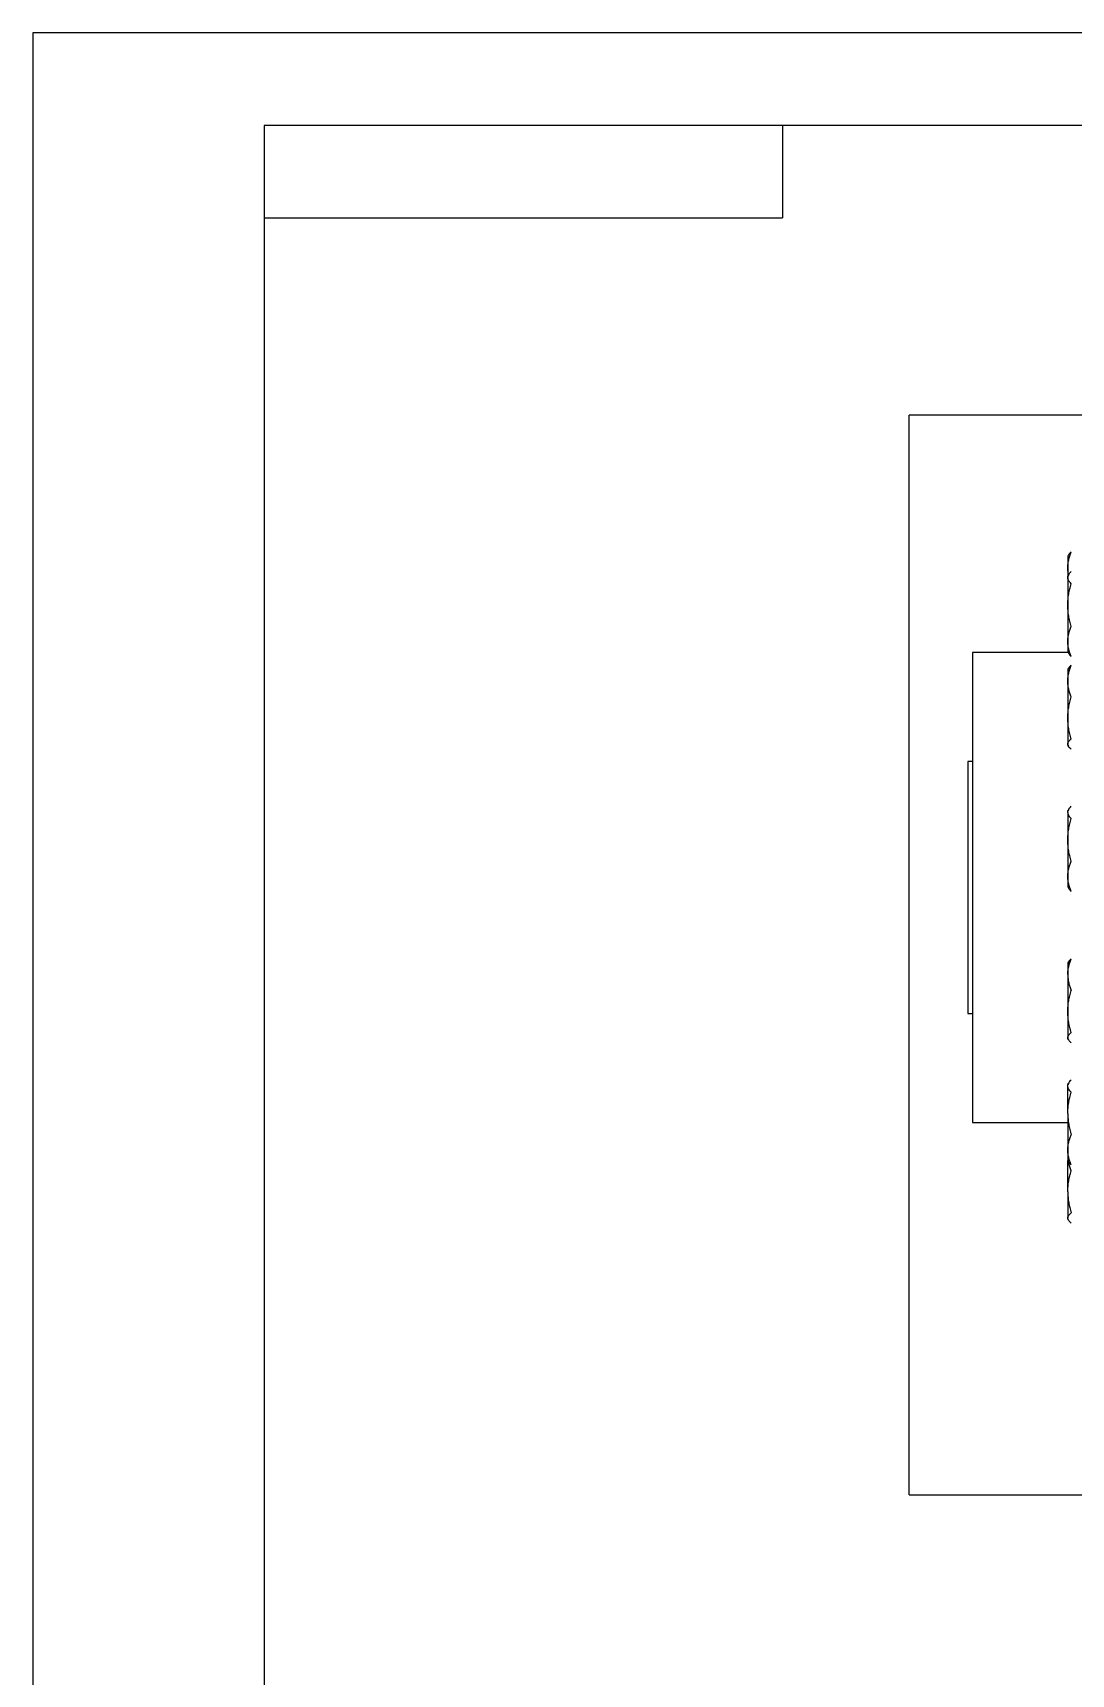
# Model space of a CAD drawing. Header units: millimetres. Extents: x 0 to 2970, y 0 to 2245.
# Drawn here: x 0 to 561, y 1213 to 2100 of the extents above; entities that cross this region are included whole.
import ezdxf

# ---------------------------------------------------------------- set-up
doc = ezdxf.new("R2010")
doc.units = ezdxf.units.MM
doc.layers.add('1', color=7, linetype='Continuous', true_color=0xffffff)
doc.layers.add('170', color=7, linetype='Continuous', true_color=0xffffff)
doc.styles.add('chinesef_fs', font='仿宋')

msp = doc.modelspace()

# ---------------------------------------------------------------- linework, layer by layer
at = {"layer": '1', "color": 7, "linetype": 'Continuous', "lineweight": 18}
for p, q in [((559.59, 1817.91), (559.23, 1817.29)), ((559.23, 1817.29), (559.23, 1810.92)), ((559.23, 1810.92), (559.23, 1806.48)), ((559.74, 1807.36), (559.23, 1806.48)), ((559.23, 1805.64), (559.23, 1806.48)), ((559.23, 1805.64), (559.23, 1790.79)), ((559.23, 1790.79), (559.23, 1771.12)), ((559.41, 1765.16), (507.73, 1765.16)), ((507.73, 1765.16), (507.73, 1520.82)), ((507.73, 1765.16), (507.73, 1520.82)), ((559.23, 1771.12), (559.23, 1765.48)), ((559.23, 1765.48), (559.74, 1764.6)), ((559.23, 1765.48), (559.23, 1765.16)), ((559.57, 1756.65), (559.23, 1756.06)), ((559.23, 1756.06), (559.23, 1749.69)), ((559.23, 1749.69), (559.23, 1729.76)), ((559.23, 1729.76), (559.23, 1715.63)), ((559.23, 1715.06), (559.23, 1715.63)), ((559.23, 1715.06), (559.57, 1714.47)), ((507.73, 1706.16), (505.23, 1706.16)), ((505.23, 1706.16), (505.23, 1575.33)), ((559.73, 1680.42), (559.23, 1679.54)), ((559.23, 1678.7), (559.23, 1679.54)), ((559.23, 1678.7), (559.23, 1663.85)), ((559.23, 1663.85), (559.23, 1644.19)), ((559.23, 1644.19), (559.23, 1638.54)), ((559.23, 1638.54), (559.73, 1637.67)), ((559.59, 1598.05), (559.23, 1597.43)), ((559.23, 1597.43), (559.23, 1591.06)), ((559.23, 1591.06), (559.23, 1571.13)), ((505.23, 1575.33), (505.23, 1570.16)), ((505.23, 1570.16), (507.73, 1570.16)), ((559.23, 1571.13), (559.23, 1557)), ((559.23, 1556.43), (559.23, 1557)), ((559.23, 1556.43), (559.59, 1555.81)), ((559.74, 1532.6), (559.23, 1531.72)), ((559.23, 1530.88), (559.23, 1531.72)), ((559.23, 1516.03), (559.23, 1530.88)), ((507.73, 1520.82), (507.73, 1511.16)), ((507.73, 1520.82), (507.73, 1511.16)), ((507.73, 1511.16), (559.23, 1511.16)), ((559.23, 1516.03), (559.23, 1496.37)), ((559.23, 1496.37), (559.23, 1490.72)), ((559.23, 1490.72), (559.74, 1489.84)), ((559.23, 1473.73), (559.23, 1490.72)), ((559.23, 1473.73), (559.23, 1459.6)), ((559.23, 1459.03), (559.23, 1459.6)), ((559.23, 1459.03), (559.59, 1458.41))]:
    msp.add_line(p, q, dxfattribs=at)
for points, knots in [([(559.23, 1810.92), (559.23, 1811.1), (559.23, 1811.28), (559.24, 1811.55), (559.24, 1811.65), (559.25, 1811.83), (559.27, 1812.28), (559.31, 1812.74), (559.44, 1813.82), (559.56, 1814.54), (559.88, 1815.97), (560.08, 1816.68), (560.53, 1818.09), (560.78, 1818.79), (561.06, 1819.49)], [0, 0, 0, 0, 0.0625, 0.0625, 0.09375, 0.09375, 0.125, 0.25, 0.25, 0.5, 0.5, 0.75, 0.75, 1, 1, 1, 1]), ([(561.06, 1819.49), (560.78, 1819.27), (560.52, 1819.04), (560.07, 1818.58), (559.88, 1818.35), (559.67, 1818.04), (559.61, 1817.96), (559.57, 1817.88)], [0, 0, 0, 0, 0.426564, 0.426564, 0.853129, 0.853129, 1, 1, 1, 1]), ([(559.55, 1807.4), (559.47, 1807.85), (559.41, 1808.29), (559.31, 1809.1), (559.28, 1809.46), (559.24, 1810.19), (559.23, 1810.55), (559.23, 1810.92)], [0, 0, 0, 0, 0.38243, 0.38243, 0.691215, 0.691215, 1, 1, 1, 1]), ([(559.23, 1805.64), (559.23, 1805.71), (559.23, 1805.78), (559.24, 1805.89), (559.24, 1805.93), (559.25, 1806), (559.27, 1806.17), (559.31, 1806.35), (559.44, 1806.78), (559.56, 1807.06), (559.88, 1807.61), (560.08, 1807.89), (560.53, 1808.44), (560.78, 1808.72), (561.06, 1808.99)], [0, 0, 0, 0, 0.0625, 0.0625, 0.09375, 0.09375, 0.125, 0.25, 0.25, 0.5, 0.5, 0.75, 0.75, 1, 1, 1, 1]), ([(561.06, 1802.29), (560.78, 1802.57), (560.52, 1802.84), (560.07, 1803.39), (559.88, 1803.67), (559.56, 1804.23), (559.44, 1804.51), (559.31, 1804.93), (559.28, 1805.07), (559.24, 1805.36), (559.23, 1805.5), (559.23, 1805.64)], [0, 0, 0, 0, 0.25, 0.25, 0.5, 0.5, 0.75, 0.75, 0.875, 0.875, 1, 1, 1, 1]), ([(559.23, 1790.79), (559.23, 1791.03), (559.23, 1791.28), (559.24, 1791.64), (559.24, 1791.76), (559.25, 1792.01), (559.27, 1792.62), (559.31, 1793.23), (559.44, 1794.68), (559.56, 1795.65), (559.88, 1797.56), (560.08, 1798.52), (560.53, 1800.41), (560.78, 1801.35), (561.06, 1802.29)], [0, 0, 0, 0, 0.0625, 0.0625, 0.09375, 0.09375, 0.125, 0.25, 0.25, 0.5, 0.5, 0.75, 0.75, 1, 1, 1, 1]), ([(561.06, 1779.28), (560.78, 1780.22), (560.52, 1781.17), (560.07, 1783.06), (559.88, 1784.02), (559.56, 1785.93), (559.44, 1786.9), (559.31, 1788.35), (559.28, 1788.83), (559.24, 1789.81), (559.23, 1790.3), (559.23, 1790.79)], [0, 0, 0, 0, 0.25, 0.25, 0.5, 0.5, 0.75, 0.75, 0.875, 0.875, 1, 1, 1, 1]), ([(559.23, 1771.12), (559.23, 1771.47), (559.25, 1772.16), (559.31, 1772.85), (559.36, 1773.29), (559.38, 1773.37), (559.4, 1773.55), (559.44, 1773.81), (559.54, 1774.41), (559.64, 1774.92), (559.89, 1775.94), (560.08, 1776.62), (560.53, 1777.96), (560.78, 1778.62), (561.06, 1779.28)], [0, 0, 0, 0, 0.125, 0.25, 0.25, 0.28125, 0.28125, 0.3125, 0.375, 0.5, 0.5, 0.75, 0.75, 1, 1, 1, 1]), ([(561.06, 1762.97), (560.78, 1763.63), (560.53, 1764.3), (560.27, 1765.06), (560.24, 1765.15), (560.19, 1765.32), (560.11, 1765.57), (559.93, 1766.16), (559.8, 1766.67), (559.56, 1767.7), (559.44, 1768.38), (559.31, 1769.41), (559.28, 1769.75), (559.24, 1770.44), (559.23, 1770.78), (559.23, 1771.12)], [0, 0, 0, 0, 0.25, 0.25, 0.28125, 0.28125, 0.3125, 0.375, 0.5, 0.5, 0.75, 0.75, 0.875, 0.875, 1, 1, 1, 1]), ([(559.23, 1749.69), (559.23, 1749.87), (559.23, 1750.05), (559.24, 1750.33), (559.24, 1750.42), (559.25, 1750.6), (559.27, 1751.05), (559.31, 1751.51), (559.44, 1752.59), (559.56, 1753.31), (559.88, 1754.74), (560.08, 1755.45), (560.53, 1756.86), (560.78, 1757.56), (561.06, 1758.26)], [0, 0, 0, 0, 0.0625, 0.0625, 0.09375, 0.09375, 0.125, 0.25, 0.25, 0.5, 0.5, 0.75, 0.75, 1, 1, 1, 1]), ([(559.56, 1756.64), (559.61, 1756.73), (559.67, 1756.81), (559.89, 1757.13), (560.08, 1757.36), (560.53, 1757.81), (560.78, 1758.04), (561.06, 1758.26)], [0, 0, 0, 0, 0.154669, 0.154669, 0.577335, 0.577335, 1, 1, 1, 1]), ([(559.73, 1764.6), (559.89, 1764.33), (560.08, 1764.06), (560.53, 1763.51), (560.78, 1763.24), (561.06, 1762.97)], [0, 0, 0, 0, 0.494423, 0.494423, 1, 1, 1, 1]), ([(561.06, 1741.11), (560.78, 1741.81), (560.52, 1742.52), (560.07, 1743.93), (559.88, 1744.64), (559.56, 1746.07), (559.44, 1746.79), (559.31, 1747.87), (559.28, 1748.23), (559.24, 1748.96), (559.23, 1749.32), (559.23, 1749.69)], [0, 0, 0, 0, 0.25, 0.25, 0.5, 0.5, 0.75, 0.75, 0.875, 0.875, 1, 1, 1, 1]), ([(559.23, 1729.76), (559.23, 1730), (559.23, 1730.24), (559.24, 1730.6), (559.24, 1730.72), (559.25, 1730.97), (559.27, 1731.57), (559.31, 1732.17), (559.44, 1733.61), (559.56, 1734.56), (559.88, 1736.45), (560.08, 1737.39), (560.53, 1739.26), (560.78, 1740.19), (561.06, 1741.11)], [0, 0, 0, 0, 0.0625, 0.0625, 0.09375, 0.09375, 0.125, 0.25, 0.25, 0.5, 0.5, 0.75, 0.75, 1, 1, 1, 1]), ([(561.06, 1718.41), (560.78, 1719.34), (560.52, 1720.27), (560.07, 1722.14), (559.88, 1723.08), (559.56, 1724.97), (559.44, 1725.92), (559.31, 1727.35), (559.28, 1727.83), (559.24, 1728.79), (559.23, 1729.28), (559.23, 1729.76)], [0, 0, 0, 0, 0.25, 0.25, 0.5, 0.5, 0.75, 0.75, 0.875, 0.875, 1, 1, 1, 1]), ([(559.23, 1715.63), (559.23, 1715.75), (559.25, 1715.98), (559.31, 1716.22), (559.36, 1716.37), (559.38, 1716.4), (559.4, 1716.46), (559.44, 1716.54), (559.54, 1716.75), (559.64, 1716.92), (559.89, 1717.27), (560.08, 1717.5), (560.53, 1717.96), (560.78, 1718.18), (561.06, 1718.41)], [0, 0, 0, 0, 0.125, 0.25, 0.25, 0.28125, 0.28125, 0.3125, 0.375, 0.5, 0.5, 0.75, 0.75, 1, 1, 1, 1]), ([(561.06, 1712.86), (560.78, 1713.08), (560.53, 1713.31), (560.27, 1713.57), (560.24, 1713.6), (560.19, 1713.65), (560.11, 1713.74), (559.93, 1713.94), (559.8, 1714.12), (559.56, 1714.46), (559.44, 1714.7), (559.31, 1715.05), (559.28, 1715.16), (559.24, 1715.4), (559.23, 1715.51), (559.23, 1715.63)], [0, 0, 0, 0, 0.25, 0.25, 0.28125, 0.28125, 0.3125, 0.375, 0.5, 0.5, 0.75, 0.75, 0.875, 0.875, 1, 1, 1, 1]), ([(559.23, 1678.7), (559.23, 1678.85), (559.24, 1678.99), (559.28, 1679.27), (559.31, 1679.41), (559.44, 1679.83), (559.56, 1680.11), (559.8, 1680.53), (559.93, 1680.74), (560.11, 1680.98), (560.19, 1681.09), (560.24, 1681.16), (560.27, 1681.19), (560.53, 1681.51), (560.78, 1681.78), (561.06, 1682.05)], [0, 0, 0, 0, 0.125, 0.125, 0.25, 0.25, 0.5, 0.5, 0.625, 0.6875, 0.71875, 0.71875, 0.75, 0.75, 1, 1, 1, 1]), ([(559.23, 1678.7), (559.23, 1678.56), (559.25, 1678.28), (559.31, 1677.99), (559.36, 1677.82), (559.38, 1677.78), (559.4, 1677.71), (559.44, 1677.6), (559.54, 1677.36), (559.64, 1677.14), (559.89, 1676.73), (560.08, 1676.45), (560.53, 1675.9), (560.78, 1675.63), (561.06, 1675.36)], [0, 0, 0, 0, 0.125, 0.25, 0.25, 0.28125, 0.28125, 0.3125, 0.375, 0.5, 0.5, 0.75, 0.75, 1, 1, 1, 1]), ([(559.23, 1663.85), (559.23, 1664.09), (559.23, 1664.34), (559.24, 1664.71), (559.24, 1664.83), (559.25, 1665.07), (559.27, 1665.68), (559.31, 1666.29), (559.44, 1667.75), (559.56, 1668.71), (559.88, 1670.63), (560.08, 1671.58), (560.53, 1673.47), (560.78, 1674.42), (561.06, 1675.36)], [0, 0, 0, 0, 0.0625, 0.0625, 0.09375, 0.09375, 0.125, 0.25, 0.25, 0.5, 0.5, 0.75, 0.75, 1, 1, 1, 1]), ([(561.06, 1652.34), (560.78, 1653.29), (560.52, 1654.23), (560.07, 1656.13), (559.88, 1657.08), (559.56, 1659), (559.44, 1659.96), (559.31, 1661.41), (559.28, 1661.9), (559.24, 1662.87), (559.23, 1663.36), (559.23, 1663.85)], [0, 0, 0, 0, 0.25, 0.25, 0.5, 0.5, 0.75, 0.75, 0.875, 0.875, 1, 1, 1, 1]), ([(559.23, 1644.19), (559.23, 1644.36), (559.23, 1644.53), (559.24, 1644.79), (559.24, 1644.88), (559.25, 1645.05), (559.27, 1645.49), (559.31, 1645.92), (559.44, 1646.95), (559.56, 1647.63), (559.88, 1648.99), (560.08, 1649.67), (560.53, 1651.01), (560.78, 1651.68), (561.06, 1652.34)], [0, 0, 0, 0, 0.0625, 0.0625, 0.09375, 0.09375, 0.125, 0.25, 0.25, 0.5, 0.5, 0.75, 0.75, 1, 1, 1, 1]), ([(561.06, 1636.03), (560.78, 1636.7), (560.52, 1637.37), (560.07, 1638.71), (559.88, 1639.39), (559.56, 1640.75), (559.44, 1641.43), (559.31, 1642.46), (559.28, 1642.8), (559.24, 1643.49), (559.23, 1643.84), (559.23, 1644.19)], [0, 0, 0, 0, 0.25, 0.25, 0.5, 0.5, 0.75, 0.75, 0.875, 0.875, 1, 1, 1, 1]), ([(559.73, 1637.68), (559.89, 1637.4), (560.08, 1637.12), (560.53, 1636.57), (560.78, 1636.3), (561.06, 1636.03)], [0, 0, 0, 0, 0.499312, 0.499312, 1, 1, 1, 1]), ([(559.23, 1591.06), (559.23, 1591.42), (559.24, 1591.78), (559.28, 1592.5), (559.31, 1592.86), (559.44, 1593.94), (559.56, 1594.66), (559.8, 1595.74), (559.93, 1596.27), (560.11, 1596.9), (560.19, 1597.16), (560.24, 1597.34), (560.27, 1597.43), (560.53, 1598.23), (560.78, 1598.94), (561.06, 1599.63)], [0, 0, 0, 0, 0.125, 0.125, 0.25, 0.25, 0.5, 0.5, 0.625, 0.6875, 0.71875, 0.71875, 0.75, 0.75, 1, 1, 1, 1]), ([(561.06, 1599.63), (560.78, 1599.41), (560.52, 1599.18), (560.07, 1598.72), (559.88, 1598.49), (559.67, 1598.18), (559.61, 1598.1), (559.57, 1598.02)], [0, 0, 0, 0, 0.426564, 0.426564, 0.853129, 0.853129, 1, 1, 1, 1]), ([(559.23, 1591.06), (559.23, 1590.69), (559.25, 1589.97), (559.31, 1589.24), (559.36, 1588.78), (559.38, 1588.69), (559.4, 1588.51), (559.44, 1588.24), (559.54, 1587.6), (559.64, 1587.06), (559.89, 1585.99), (560.08, 1585.28), (560.53, 1583.87), (560.78, 1583.17), (561.06, 1582.48)], [0, 0, 0, 0, 0.125, 0.25, 0.25, 0.28125, 0.28125, 0.3125, 0.375, 0.5, 0.5, 0.75, 0.75, 1, 1, 1, 1]), ([(559.23, 1571.13), (559.23, 1571.37), (559.23, 1571.61), (559.24, 1571.97), (559.24, 1572.09), (559.25, 1572.33), (559.27, 1572.94), (559.31, 1573.54), (559.44, 1574.97), (559.56, 1575.92), (559.88, 1577.81), (560.08, 1578.75), (560.53, 1580.62), (560.78, 1581.55), (561.06, 1582.48)], [0, 0, 0, 0, 0.0625, 0.0625, 0.09375, 0.09375, 0.125, 0.25, 0.25, 0.5, 0.5, 0.75, 0.75, 1, 1, 1, 1]), ([(561.06, 1559.78), (560.78, 1560.7), (560.52, 1561.64), (560.07, 1563.51), (559.88, 1564.45), (559.56, 1566.34), (559.44, 1567.29), (559.31, 1568.72), (559.28, 1569.2), (559.24, 1570.16), (559.23, 1570.64), (559.23, 1571.13)], [0, 0, 0, 0, 0.25, 0.25, 0.5, 0.5, 0.75, 0.75, 0.875, 0.875, 1, 1, 1, 1]), ([(559.23, 1557), (559.23, 1557.06), (559.23, 1557.12), (559.24, 1557.21), (559.24, 1557.24), (559.25, 1557.3), (559.27, 1557.44), (559.31, 1557.59), (559.44, 1557.94), (559.56, 1558.17), (559.88, 1558.64), (560.08, 1558.87), (560.53, 1559.32), (560.78, 1559.55), (561.06, 1559.78)], [0, 0, 0, 0, 0.0625, 0.0625, 0.09375, 0.09375, 0.125, 0.25, 0.25, 0.5, 0.5, 0.75, 0.75, 1, 1, 1, 1]), ([(561.06, 1554.22), (560.78, 1554.45), (560.52, 1554.68), (560.07, 1555.14), (559.88, 1555.37), (559.56, 1555.83), (559.44, 1556.06), (559.31, 1556.41), (559.28, 1556.53), (559.24, 1556.76), (559.23, 1556.88), (559.23, 1557)], [0, 0, 0, 0, 0.25, 0.25, 0.5, 0.5, 0.75, 0.75, 0.875, 0.875, 1, 1, 1, 1]), ([(559.23, 1530.88), (559.23, 1530.95), (559.23, 1531.03), (559.24, 1531.13), (559.24, 1531.17), (559.25, 1531.24), (559.27, 1531.42), (559.31, 1531.59), (559.44, 1532.02), (559.56, 1532.3), (559.88, 1532.86), (560.08, 1533.13), (560.53, 1533.68), (560.78, 1533.96), (561.06, 1534.23)], [0, 0, 0, 0, 0.0625, 0.0625, 0.09375, 0.09375, 0.125, 0.25, 0.25, 0.5, 0.5, 0.75, 0.75, 1, 1, 1, 1]), ([(561.06, 1527.53), (560.78, 1527.81), (560.52, 1528.08), (560.07, 1528.64), (559.88, 1528.91), (559.56, 1529.47), (559.44, 1529.75), (559.31, 1530.17), (559.28, 1530.32), (559.24, 1530.6), (559.23, 1530.74), (559.23, 1530.88)], [0, 0, 0, 0, 0.25, 0.25, 0.5, 0.5, 0.75, 0.75, 0.875, 0.875, 1, 1, 1, 1]), ([(559.23, 1516.03), (559.23, 1516.52), (559.24, 1517), (559.28, 1517.97), (559.31, 1518.45), (559.44, 1519.9), (559.56, 1520.87), (559.8, 1522.31), (559.93, 1523.03), (560.11, 1523.86), (560.19, 1524.22), (560.24, 1524.46), (560.27, 1524.58), (560.53, 1525.66), (560.78, 1526.6), (561.06, 1527.53)], [0, 0, 0, 0, 0.125, 0.125, 0.25, 0.25, 0.5, 0.5, 0.625, 0.6875, 0.71875, 0.71875, 0.75, 0.75, 1, 1, 1, 1]), ([(559.23, 1516.03), (559.23, 1515.54), (559.25, 1514.57), (559.31, 1513.59), (559.36, 1512.98), (559.38, 1512.86), (559.4, 1512.61), (559.44, 1512.25), (559.54, 1511.4), (559.64, 1510.67), (559.89, 1509.23), (560.08, 1508.28), (560.53, 1506.39), (560.78, 1505.45), (561.06, 1504.52)], [0, 0, 0, 0, 0.125, 0.25, 0.25, 0.28125, 0.28125, 0.3125, 0.375, 0.5, 0.5, 0.75, 0.75, 1, 1, 1, 1]), ([(559.23, 1496.37), (559.23, 1496.54), (559.23, 1496.71), (559.24, 1496.97), (559.24, 1497.06), (559.25, 1497.23), (559.27, 1497.67), (559.31, 1498.1), (559.44, 1499.13), (559.56, 1499.81), (559.88, 1501.17), (560.08, 1501.85), (560.53, 1503.19), (560.78, 1503.86), (561.06, 1504.52)], [0, 0, 0, 0, 0.0625, 0.0625, 0.09375, 0.09375, 0.125, 0.25, 0.25, 0.5, 0.5, 0.75, 0.75, 1, 1, 1, 1]), ([(561.06, 1488.21), (560.78, 1488.88), (560.52, 1489.55), (560.07, 1490.89), (559.88, 1491.57), (559.56, 1492.93), (559.44, 1493.61), (559.31, 1494.64), (559.28, 1494.98), (559.24, 1495.67), (559.23, 1496.02), (559.23, 1496.37)], [0, 0, 0, 0, 0.25, 0.25, 0.5, 0.5, 0.75, 0.75, 0.875, 0.875, 1, 1, 1, 1]), ([(559.23, 1473.73), (559.23, 1474.21), (559.24, 1474.68), (559.28, 1475.64), (559.31, 1476.12), (559.44, 1477.55), (559.56, 1478.5), (559.8, 1479.92), (559.93, 1480.63), (560.11, 1481.46), (560.19, 1481.81), (560.24, 1482.05), (560.27, 1482.16), (560.53, 1483.22), (560.78, 1484.16), (561.06, 1485.08)], [0, 0, 0, 0, 0.125, 0.125, 0.25, 0.25, 0.5, 0.5, 0.625, 0.6875, 0.71875, 0.71875, 0.75, 0.75, 1, 1, 1, 1]), ([(561.06, 1485.08), (560.78, 1485.78), (560.52, 1486.48), (560.07, 1487.9), (559.88, 1488.61), (559.67, 1489.54), (559.63, 1489.76), (559.58, 1489.99)], [0, 0, 0, 0, 0.433064, 0.433064, 0.866129, 0.866129, 1, 1, 1, 1]), ([(559.73, 1489.85), (559.89, 1489.57), (560.08, 1489.3), (560.53, 1488.76), (560.78, 1488.48), (561.06, 1488.21)], [0, 0, 0, 0, 0.494423, 0.494423, 1, 1, 1, 1]), ([(559.23, 1473.73), (559.23, 1473.25), (559.25, 1472.29), (559.31, 1471.32), (559.36, 1470.72), (559.38, 1470.6), (559.4, 1470.36), (559.44, 1469.99), (559.54, 1469.15), (559.64, 1468.44), (559.89, 1467.02), (560.08, 1466.08), (560.53, 1464.22), (560.78, 1463.29), (561.06, 1462.37)], [0, 0, 0, 0, 0.125, 0.25, 0.25, 0.28125, 0.28125, 0.3125, 0.375, 0.5, 0.5, 0.75, 0.75, 1, 1, 1, 1]), ([(559.23, 1459.6), (559.23, 1459.66), (559.23, 1459.72), (559.24, 1459.8), (559.24, 1459.83), (559.25, 1459.89), (559.27, 1460.04), (559.31, 1460.19), (559.44, 1460.54), (559.56, 1460.77), (559.88, 1461.23), (560.08, 1461.46), (560.53, 1461.92), (560.78, 1462.15), (561.06, 1462.37)], [0, 0, 0, 0, 0.0625, 0.0625, 0.09375, 0.09375, 0.125, 0.25, 0.25, 0.5, 0.5, 0.75, 0.75, 1, 1, 1, 1]), ([(561.06, 1456.82), (560.78, 1457.05), (560.52, 1457.28), (560.07, 1457.74), (559.88, 1457.96), (559.56, 1458.43), (559.44, 1458.66), (559.31, 1459.01), (559.28, 1459.13), (559.24, 1459.36), (559.23, 1459.48), (559.23, 1459.6)], [0, 0, 0, 0, 0.25, 0.25, 0.5, 0.5, 0.75, 0.75, 0.875, 0.875, 1, 1, 1, 1])]:
    msp.add_open_spline(points, degree=3, knots=knots, dxfattribs=at)
at = {"layer": '170', "color": 3, "linetype": 'Continuous', "lineweight": 13}
for p, q in [((0, 2100), (0, 0)), ((2970, 2100), (0, 2100)), ((405, 2050), (405, 2000)), ((125, 2000), (405, 2000))]:
    msp.add_line(p, q, dxfattribs=at)
at = {"layer": '170', "color": 3, "linetype": 'Continuous', "lineweight": 18}
for p, q in [((125, 2050), (125, 50)), ((2920, 2050), (125, 2050))]:
    msp.add_line(p, q, dxfattribs=at)
at = {"layer": '170', "color": 35, "linetype": 'Continuous', "lineweight": 18}
for p, q in [((473.48, 1309.91), (473.48, 1893.35)), ((1326.54, 1893.35), (473.48, 1893.35)), ((473.48, 1309.91), (1326.54, 1309.91))]:
    msp.add_line(p, q, dxfattribs=at)

# ---------------------------------------------------------------- texts
at = {"layer": '170', "color": 5, "linetype": 'Continuous', "lineweight": 13, "insert": (261.53, 2037.65), "char_height": 17.5, "attachment_point": 7, "rotation": 180, "line_spacing_factor": 0.903614, "style": 'chinesef_fs'}
msp.add_mtext('\\f仿宋|b0|i0;\\W0.7000;', dxfattribs=at)

doc.saveas('drawing.dxf')
